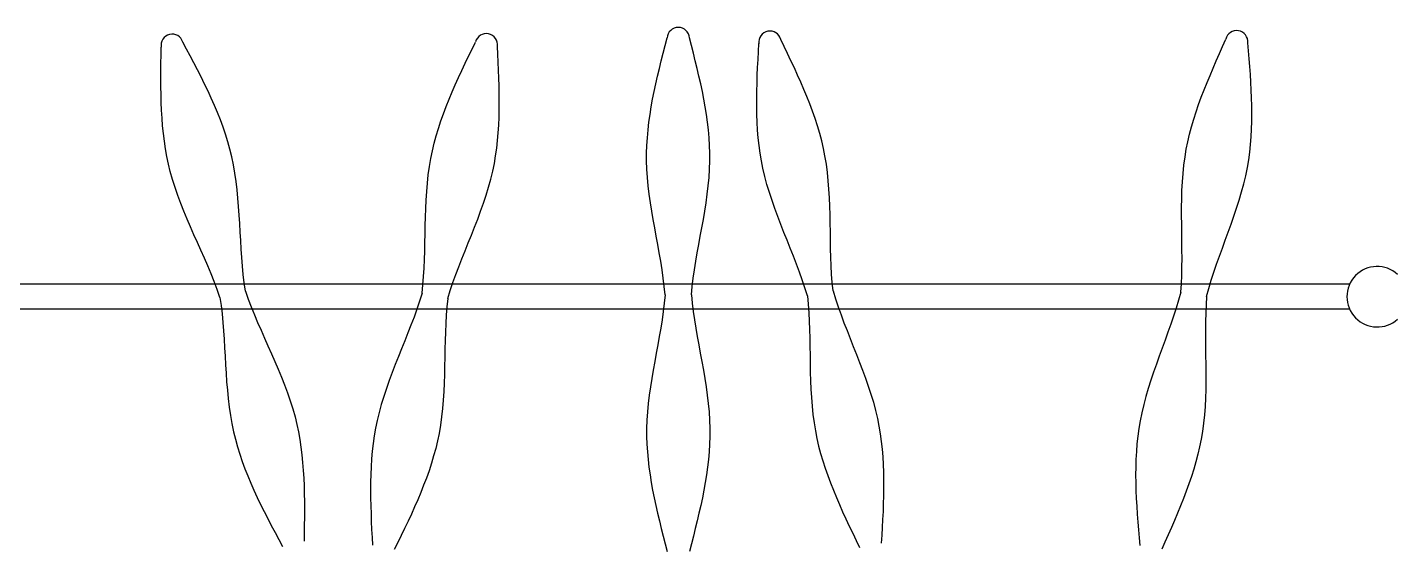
# Model space of a CAD drawing. Header units: inches. Extents: x 8.4 to 50.9, y 14.4 to 39.2.
# Drawn here: x 34.684 to 35.779, y 26.487 to 26.906 of the extents above; entities that cross this region are included whole.
import ezdxf

# ---------------------------------------------------------------- set-up
doc = ezdxf.new("R2010")
doc.units = ezdxf.units.IN
doc.header["$MEASUREMENT"] = 0
doc.layers.add('02', color=2, linetype='Continuous')

msp = doc.modelspace()

# ---------------------------------------------------------------- linework, layer by layer
at = {"layer": '02'}
for p, q in [((35.7405, 26.7005), (33.6387, 26.7005)), ((35.7405, 26.6805), (33.6387, 26.6805))]:
    msp.add_line(p, q, dxfattribs=at)
for centre, radius, start, end in [((34.7997, 26.8914), 0.0089, 16.9972, 190.3179), ((35.0507, 26.8918), 0.0089, 351.7593, 165.08), ((35.2041, 26.8968), 0.0089, 3.3396, 176.6604), ((35.2773, 26.8939), 0.0089, 14.638, 187.9587), ((35.6502, 26.8943), 0.0089, 353.6897, 167.0104), ((35.7625, 26.6905), 0.0242, 47.5578, 312.4422)]:
    msp.add_arc(centre, radius, start, end, dxfattribs=at)
for points in [[(34.8379, 26.69), (34.8264, 26.7238), (34.7893, 26.786), (34.7904, 26.8561), (34.7909, 26.8898)], [(34.8582, 26.695), (34.8529, 26.7302), (34.8572, 26.8025), (34.8241, 26.8643), (34.8082, 26.894)], [(34.9994, 26.6933), (35.0034, 26.7287), (34.9964, 26.8008), (35.0273, 26.8638), (35.0421, 26.894)], [(35.0199, 26.6891), (35.0301, 26.7232), (35.0649, 26.7868), (35.0613, 26.8568), (35.0595, 26.8905)], [(35.1936, 26.6921), (35.1904, 26.7276), (35.1691, 26.7968), (35.1867, 26.8647), (35.1952, 26.8973)], [(35.2145, 26.6921), (35.2177, 26.7276), (35.239, 26.7968), (35.2214, 26.8647), (35.213, 26.8973)], [(35.3072, 26.6911), (35.2971, 26.7253), (35.2626, 26.789), (35.2666, 26.859), (35.2685, 26.8927)], [(35.3277, 26.6952), (35.3239, 26.7306), (35.3312, 26.8027), (35.3006, 26.8658), (35.2859, 26.8961)], [(35.6056, 26.6942), (35.6084, 26.7298), (35.599, 26.8016), (35.6278, 26.8655), (35.6416, 26.8963)], [(35.6262, 26.6907), (35.6353, 26.7252), (35.6679, 26.7899), (35.662, 26.8597), (35.6591, 26.8933)], [(34.8582, 26.695), (34.8697, 26.6612), (34.9067, 26.599), (34.9056, 26.5289), (34.9051, 26.4952)], [(34.9994, 26.6933), (34.9891, 26.6592), (34.9544, 26.5956), (34.958, 26.5256), (34.9597, 26.4919)], [(35.1936, 26.6921), (35.1904, 26.6566), (35.1691, 26.5873), (35.1867, 26.5195), (35.1952, 26.4868)], [(35.2145, 26.6921), (35.2177, 26.6566), (35.239, 26.5873), (35.2214, 26.5195), (35.213, 26.4868)], [(35.3072, 26.6911), (35.311, 26.6556), (35.3037, 26.5836), (35.3342, 26.5205), (35.3489, 26.4901)], [(35.3277, 26.6952), (35.3378, 26.661), (35.3722, 26.5973), (35.3683, 26.5273), (35.3663, 26.4936)], [(35.6056, 26.6942), (35.5965, 26.6598), (35.5639, 26.5951), (35.5699, 26.5252), (35.5728, 26.4916)], [(35.6262, 26.6907), (35.6234, 26.6552), (35.6328, 26.5834), (35.6041, 26.5194), (35.5903, 26.4887)], [(34.8379, 26.69), (34.8431, 26.6548), (34.8388, 26.5825), (34.8719, 26.5207), (34.8878, 26.491)], [(35.0199, 26.6891), (35.0159, 26.6537), (35.0228, 26.5816), (34.992, 26.5186), (34.9771, 26.4884)]]:
    msp.add_open_spline(points, degree=3, knots=[290.891993, 290.891993, 290.891993, 290.891993, 438.265029, 574.903543, 574.903543, 574.903543, 574.903543], dxfattribs=at)

doc.saveas('drawing.dxf')
